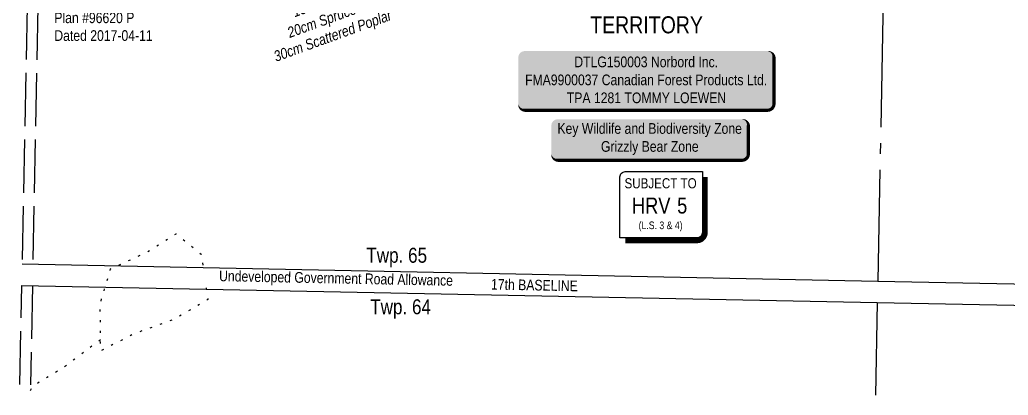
# Model space of a CAD drawing. Extents: x 407349 to 413136, y 6049626 to 6052845.
# Drawn here: x 410971 to 411899, y 6049802 to 6050154 of the extents above; entities that cross this region are included whole.
import ezdxf
from ezdxf.enums import TextEntityAlignment as Align

# ---------------------------------------------------------------- set-up
doc = ezdxf.new("R2010")
doc.units = 0
doc.header["$LTSCALE"] = 5
for name, pattern in [('foc-QUARTERLINE', [33, 25, -3, 2, -3]), ('foc-UNSURVEYED', [12.5, 10, -2.5]), ('foc-WHEELTRACKS', [2, 0.4, -1.6])]:
    doc.linetypes.add(name, pattern=pattern)
for name, color, linetype in [('AS-SURFACE IMPACT', 7, 'Continuous'), ('AS-WILDLIFE-BLOCK', 131, 'Continuous'), ('CG-NOTES', 7, 'Continuous'), ('CTW', 7, 'Continuous'), ('D-TXT', 6, 'Continuous'), ('L-DESC', 3, 'Continuous'), ('L-MON', 1, 'Continuous'), ('L-QSEC', 8, 'foc-QUARTERLINE'), ('L-ROAD-T', 7, 'Continuous'), ('L-SEC', 7, 'Continuous'), ('L-USEC', 7, 'foc-UNSURVEYED'), ('T-BUSH-T', 110, 'Continuous'), ('T-WATER-P3', 160, 'foc-WHEELTRACKS')]:
    doc.layers.add(name, color=color, linetype=linetype)
doc.styles.add('80', font='ARIALN.TTF', dxfattribs={"height": 10})
doc.styles.add('80L', font='ARIALN.TTF', dxfattribs={"height": 10})
doc.styles.add('HRV', font='ARIALN.TTF', dxfattribs={"height": 3})

# ---------------------------------------------------------------- blocks, each defined once
blk = doc.blocks.new('HRV')
blk.add_lwpolyline([(-35.14, 31.6), (37.21, 31.6), (37.21, -25.54, -0.414214), (32.21, -30.54), (-40.14, -30.54), (-40.14, 26.6, -0.414214)], format="xyb", close=True)
at = {"const_width": 5, "flags": 128}
blk.add_lwpolyline([(-35.14, -33.04), (32.21, -33.04, 0.414214), (39.71, -25.54), (39.71, 26.6)], format="xyb", dxfattribs=at)
at = {"style": '80L'}
blk.add_text('SUBJECT TO', height=9.5, dxfattribs=at).set_placement((-2.01, 13.06), align=Align.BOTTOM_CENTER)
blk.add_attdef('(N.W.1/4 00)', text='', height=7.12, dxfattribs=at).set_placement((-2.01, -24.45), align=Align.BOTTOM_CENTER)
at = {"layer": 'CTW', "color": 3, "style": 'HRV'}
blk.add_text('HRV', height=15, dxfattribs=at).set_placement((-10.88, -0.18), align=Align.MIDDLE_CENTER)
blk.add_attdef('0', text='', height=15, dxfattribs=at).set_placement((18.28, -0.18), align=Align.MIDDLE_CENTER)
blk = doc.blocks.new('*U51')
h = blk.add_hatch(color=255)
edge = h.paths.add_edge_path()
edge.add_line((-114, -28.5), (114, -28.5))
edge.add_arc((114, -22.5), 6, 270, 360)
edge.add_line((120, -22.5), (120, 21))
edge.add_arc((114, 21), 6, 0, 90)
edge.add_line((114, 27), (-114, 27))
edge.add_arc((-114, 21), 6, 90, 180)
edge.add_line((-120, 21), (-120, -22.5))
edge.add_arc((-114, -22.5), 6, 180, 270)
at = {"color": 44, "flags": 128}
blk.add_lwpolyline([(-114, -28.5, 3, 3, 0), (114, -28.5, 3, 3, 0.414214), (120, -22.5, 3, 3, 0), (120, 21, 3, 0, 0.414214), (114, 27, 0, 0, 0), (-114, 27, 0, 0, 0.414214), (-120, 21, 0, 0, 0), (-120, -22.5, 0, 3, 0.414214)], format="xyseb", close=True, dxfattribs=at)
at = {"color": 44, "style": '80'}
blk.add_attdef('ENTER_TEXT_001', (-35.99, -5), '', height=10, dxfattribs=at)
blk = doc.blocks.new('*U59')
h = blk.add_hatch(color=255)
edge = h.paths.add_edge_path()
edge.add_line((-86.5, -20), (86.5, -20))
edge.add_arc((86.5, -14), 6, 270, 360)
edge.add_line((92.5, -14), (92.5, 12.5))
edge.add_arc((86.5, 12.5), 6, 0, 90)
edge.add_line((86.5, 18.5), (-86.5, 18.5))
edge.add_arc((-86.5, 12.5), 6, 90, 180)
edge.add_line((-92.5, 12.5), (-92.5, -14))
edge.add_arc((-86.5, -14), 6, 180, 270)
at = {"color": 131, "flags": 128}
blk.add_lwpolyline([(-86.5, -20, 3, 3, 0), (86.5, -20, 3, 3, 0.414214), (92.5, -14, 3, 3, 0), (92.5, 12.5, 3, 0, 0.414214), (86.5, 18.5, 0, 0, 0), (-86.5, 18.5, 0, 0, 0.414214), (-92.5, 12.5, 0, 0, 0), (-92.5, -14, 0, 3, 0.414214)], format="xyseb", close=True, dxfattribs=at)
at = {"color": 131, "style": '80'}
blk.add_attdef('ENTER_TEXT_001', (-35.99, -5), '', height=10, dxfattribs=at)

msp = doc.modelspace()

# ---------------------------------------------------------------- linework, layer by layer
at = {"layer": 'L-QSEC'}
for p, q in [((411791.268, 6050672.876), (411776.428, 6049908.684)), ((411776.037, 6049888.58), (411774.352, 6049801.619))]:
    msp.add_line(p, q, dxfattribs=at)
at = {"layer": 'L-SEC'}
for p, q in [((410973.239, 6049924.66), (411776.428, 6049908.684)), ((411776.428, 6049908.684), (412579.61, 6049892.711)), ((410972.845, 6049904.555), (411776.037, 6049888.58)), ((411776.037, 6049888.58), (412579.224, 6049872.607))]:
    msp.add_line(p, q, dxfattribs=at)
at = {"layer": 'L-USEC'}
for p, q in [((410988.999, 6050728.815), (410973.239, 6049924.66)), ((410999.052, 6050728.609), (410983.291, 6049924.46)), ((410971.024, 6049811.536), (410972.845, 6049904.555)), ((410982.897, 6049904.355), (410981.078, 6049811.412))]:
    msp.add_line(p, q, dxfattribs=at)
at = {"layer": 'T-WATER-P3', "flags": 128}
for points in [[(411145.988, 6049902.251), (411146.32, 6049900.047), (411147.627, 6049891.379), (411116.188, 6049872.806), (411079.557, 6049859.694), (411046.844, 6049843.13), (411046.777, 6049853.497), (411046.562, 6049887.37), (411050.868, 6049901.945), (411056.212, 6049920.038), (411060.206, 6049921.871), (411081.196, 6049931.509), (411090.551, 6049935.806), (411117.774, 6049953.002), (411141.218, 6049933.885), (411141.757, 6049930.306), (411143.049, 6049921.736)], [(411145.988, 6049902.251), (411146.32, 6049900.047), (411147.627, 6049891.379), (411116.188, 6049872.806), (411079.557, 6049859.694), (411046.844, 6049843.13), (411046.777, 6049853.497), (411046.562, 6049887.37), (411050.868, 6049901.945), (411056.212, 6049920.038), (411060.206, 6049921.871), (411081.196, 6049931.509), (411090.551, 6049935.806), (411117.774, 6049953.002), (411141.218, 6049933.885), (411141.757, 6049930.306), (411143.049, 6049921.736)], [(411046.777, 6049853.497), (411011.786, 6049827.333), (410982.909, 6049809.947), (410979.976, 6049804.266)], [(411046.777, 6049853.497), (411011.786, 6049827.333), (410982.909, 6049809.947), (410979.976, 6049804.266)]]:
    msp.add_lwpolyline(points, dxfattribs=at)

# ---------------------------------------------------------------- block references
at = {"layer": 'AS-SURFACE IMPACT', "color": 2}
ref = msp.add_blockref('*U51', (411559.025, 6050097.312), dxfattribs=at)
ref.add_attrib('ENTER_TEXT_001', 'DTLG150003 Norbord Inc.', (411491.586, 6050109.152), dxfattribs={"layer": '0', "color": 44, "height": 10, "style": '80'})
ref.add_attrib('ENTER_TEXT_002', 'FMA9900037 Canadian Forest Products Ltd.', (411445.358, 6050092.308), dxfattribs={"layer": '0', "color": 44, "height": 10, "style": '80'})
ref.add_attrib('ENTER_TEXT_003', 'TPA 1281 TOMMY LOEWEN', (411484.557, 6050075.464), dxfattribs={"layer": '0', "color": 44, "height": 10, "style": '80'})
at = {"layer": 'AS-WILDLIFE-BLOCK', "color": 2}
ref = msp.add_blockref('*U59', (411562.53, 6050041.91), dxfattribs=at)
ref.add_attrib('ENTER_TEXT_001', 'Key Wildlife and Biodiversity Zone', (411475.757, 6050046.717), dxfattribs={"layer": '0', "color": 131, "height": 10, "style": '80'})
ref.add_attrib('ENTER_TEXT_002', 'Grizzly Bear Zone', (411516.62, 6050029.873), dxfattribs={"layer": '0', "color": 131, "height": 10, "style": '80'})
at = {"layer": 'CG-NOTES', "zscale": 0.499999999999996}
msp.add_blockref('HRV', (411574.615, 6049979.672), dxfattribs=at).add_auto_attribs({'(N.W.1/4 00)': '(L.S. 3 & 4)', '0': '5'})

# ---------------------------------------------------------------- texts
at = {"layer": 'D-TXT', "color": 3, "char_height": 14, "attachment_point": 1, "style": '80L'}
for s, width, insert in [('Twp. 65', 113.04398, (411296.349, 6049939.833)), ('Twp. 64', 112.79569, (411300.006, 6049891.495))]:
    msp.add_mtext_dynamic_manual_height_columns(s, width=width, gutter_width=47.5, heights=[0], dxfattribs=dict(at, insert=insert))
at = {"layer": 'L-DESC', "color": 3, "insert": (411559.414, 6050162.137), "char_height": 16, "attachment_point": 5, "style": '80L'}
msp.add_mtext_dynamic_manual_height_columns('UNSURVEYED TERRITORY', width=126.41375, gutter_width=47.5, heights=[0], dxfattribs=at)
at = {"layer": 'L-MON', "insert": (411003.469, 6050193.839), "char_height": 9.9956, "attachment_point": 1, "style": '80L'}
msp.add_mtext_dynamic_manual_height_columns('EC Point #22\\Pfrom PLA 151381\\PPlan #96620 P\\PDated 2017-04-11', width=95.19259, gutter_width=50, heights=[0], dxfattribs=at)
at = {"layer": 'L-ROAD-T', "style": '80L'}
for s, p in [('Undeveloped Government Road Allowance', (411267.935, 6049911.385)), ('17th BASELINE', (411454.157, 6049904.867))]:
    msp.add_text(s, height=9.99564, rotation=358.860642, dxfattribs=at).set_placement(p, align=Align.MIDDLE_CENTER)
at = {"layer": 'T-BUSH-T', "insert": (411196.481, 6050154.722), "char_height": 9.99564, "attachment_point": 1, "rotation": 20, "style": '80L'}
msp.add_mtext_dynamic_manual_height_columns('\\pi31.171;{\\fArial Narrow|b0|i1|c0|p34;15cm Birch\\P\\pi20.098;20cm Spruce &\\P\\pi0.38952;30cm Scattered Poplar}', width=117.63121, gutter_width=50, heights=[0], dxfattribs=at)

doc.saveas('drawing.dxf')
